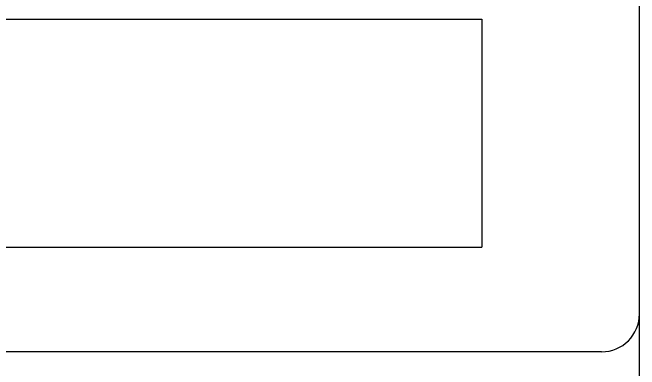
# Model space of a CAD drawing. Extents: x 0 to 420, y 0 to 297.
# Drawn here: x 188.05 to 204.56, y 169 to 178.39 of the extents above; entities that cross this region are included whole.
import ezdxf

# ---------------------------------------------------------------- set-up
doc = ezdxf.new("R2010")
doc.units = 0
doc.header["$LTSCALE"] = 23.1
doc.layers.add('10000_FRONT', color=7, linetype='CONTINUOUS')

msp = doc.modelspace()

# ---------------------------------------------------------------- linework, layer by layer
at = {"layer": '10000_FRONT', "color": 7, "linetype": 'CONTINUOUS'}
for p, q in [((204.56, 159.468), (204.56, 247.468)), ((179.41, 178.218), (200.41, 178.218)), ((200.41, 178.218), (200.41, 172.218)), ((179.41, 172.218), (200.41, 172.218)), ((203.56, 169.468), (134.06, 169.468))]:
    msp.add_line(p, q, dxfattribs=at)
msp.add_arc((203.56, 170.468), 1, 270, 360, dxfattribs=at)

doc.saveas('drawing.dxf')
